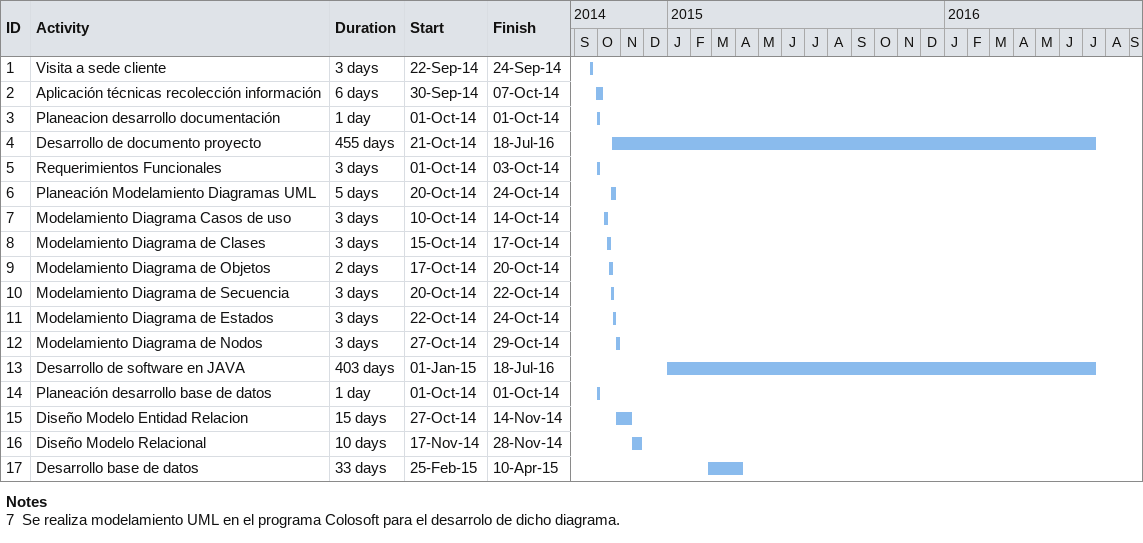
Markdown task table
| ID | Task | Duration | Start | Finish |
|---|---|---|---|---|
| 1 | Visita a sede cliente | 3d | 2014-09-22 | 2014-09-24 |
| 2 | Aplicación técnicas recolección información | 6d | 2014-09-30 | 2014-10-07 |
| 3 | Planeacion desarrollo documentación | 1d | 2014-10-01 | 2014-10-01 |
| 4 | Desarrollo de documento proyecto | 455d | 2014-10-21 | 2016-07-18 |
| 5 | Requerimientos Funcionales | 3d | 2014-10-01 | 2014-10-03 |
| 6 | Planeación Modelamiento Diagramas UML | 5d | 2014-10-20 | 2014-10-24 |
| 7 | Modelamiento Diagrama Casos de uso | 3d | 2014-10-10 | 2014-10-14 |
| 8 | Modelamiento Diagrama de Clases | 3d | 2014-10-15 | 2014-10-17 |
| 9 | Modelamiento Diagrama de Objetos | 2d | 2014-10-17 | 2014-10-20 |
| 10 | Modelamiento Diagrama de Secuencia | 3d | 2014-10-20 | 2014-10-22 |
| 11 | Modelamiento Diagrama de Estados | 3d | 2014-10-22 | 2014-10-24 |
| 12 | Modelamiento Diagrama de Nodos | 3d | 2014-10-27 | 2014-10-29 |
| 13 | Desarrollo de software en JAVA | 403d | 2015-01-01 | 2016-07-18 |
| 14 | Planeación desarrollo base de datos | 1d | 2014-10-01 | 2014-10-01 |
| 15 | Diseño Modelo Entidad Relacion | 15d | 2014-10-27 | 2014-11-14 |
| 16 | Diseño Modelo Relacional | 10d | 2014-11-17 | 2014-11-28 |
| 17 | Desarrollo base de datos | 33d | 2015-02-25 | 2015-04-10 |

Notes
- 7: Se realiza modelamiento UML en el programa Colosoft para el desarrolo de dicho diagrama.
